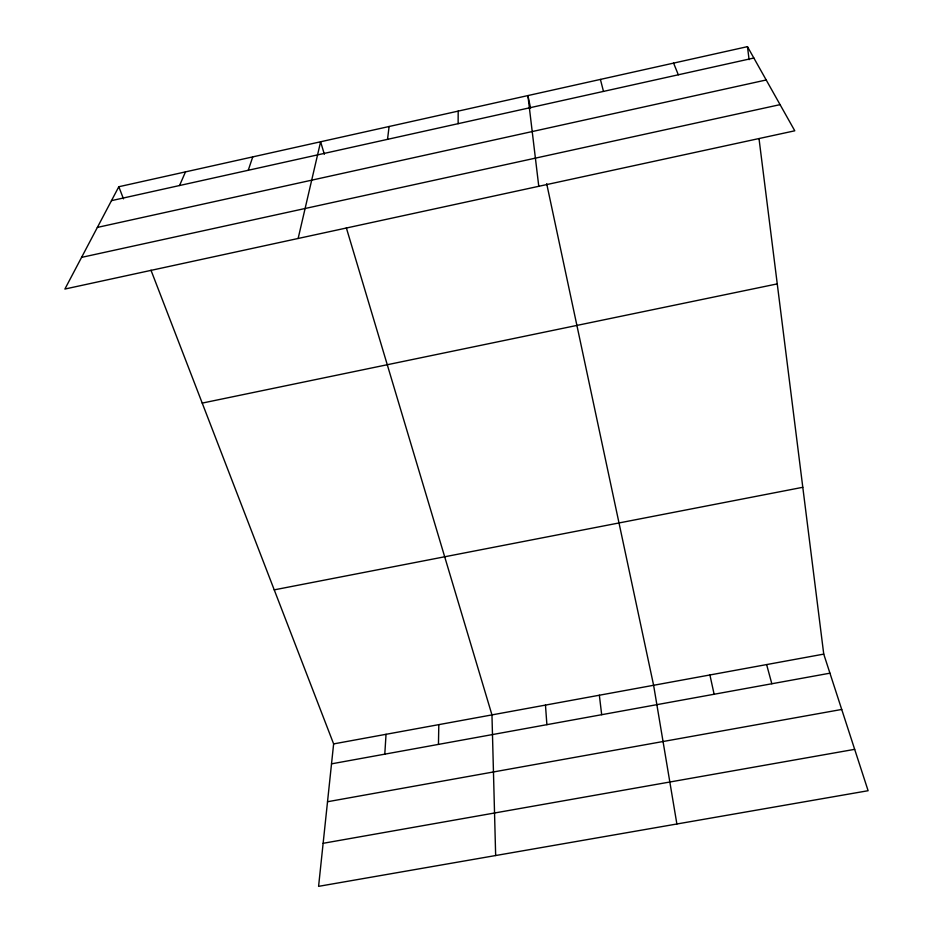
<?xml version="1.0" encoding="UTF-8"?>
<svg xmlns="http://www.w3.org/2000/svg" width="933" height="933" viewBox="0 0 933 933"><rect width="100%" height="100%" fill="white"/><g stroke="black" fill="none" stroke-linecap="round" stroke-linejoin="round"><path stroke-width="1.4" d="M458.126 123.681L458.185 111.109M438.452 744.406L438.813 724.626M384.793 754.156L386.04 734.294M150.983 270.197L333.629 743.904L318.585 886.35L868.11 790.717L823.746 654.115L759.077 139.134M387.522 139.355L389.096 126.503M298.14 238.475L320.614 141.769L324.346 154.26M248.248 170.284L252.75 156.896M179.556 185.527L185.48 171.882M118.806 186.74L64.89 289.043L794.776 130.795L747.461 46.65L118.806 186.74L123.483 198.846M111.482 200.642L753.852 58.021M97.359 227.419L766.203 79.981M81.579 257.38L780.07 104.636M202.228 403.091L777.247 283.889M274.232 589.854L802.8 487.294M333.629 743.904L823.746 654.115M331.518 763.847L829.938 673.183M327.518 801.739L841.718 709.453M323.133 843.304L854.675 749.339M673.591 63.117L678.314 74.792M346.341 227.839L491.959 714.9L495.656 855.538M766.623 664.576L771.824 683.761M600.409 79.422L603.488 91.411M709.908 674.967L714.13 694.257M530.585 108.17L527.903 95.574L538.773 186.297M546.691 183.708L653.613 685.288L676.88 824.002M747.461 46.65L749.094 59.665M599.348 695.225L601.68 714.713M545.467 705.091L546.89 724.673"/></g></svg>
